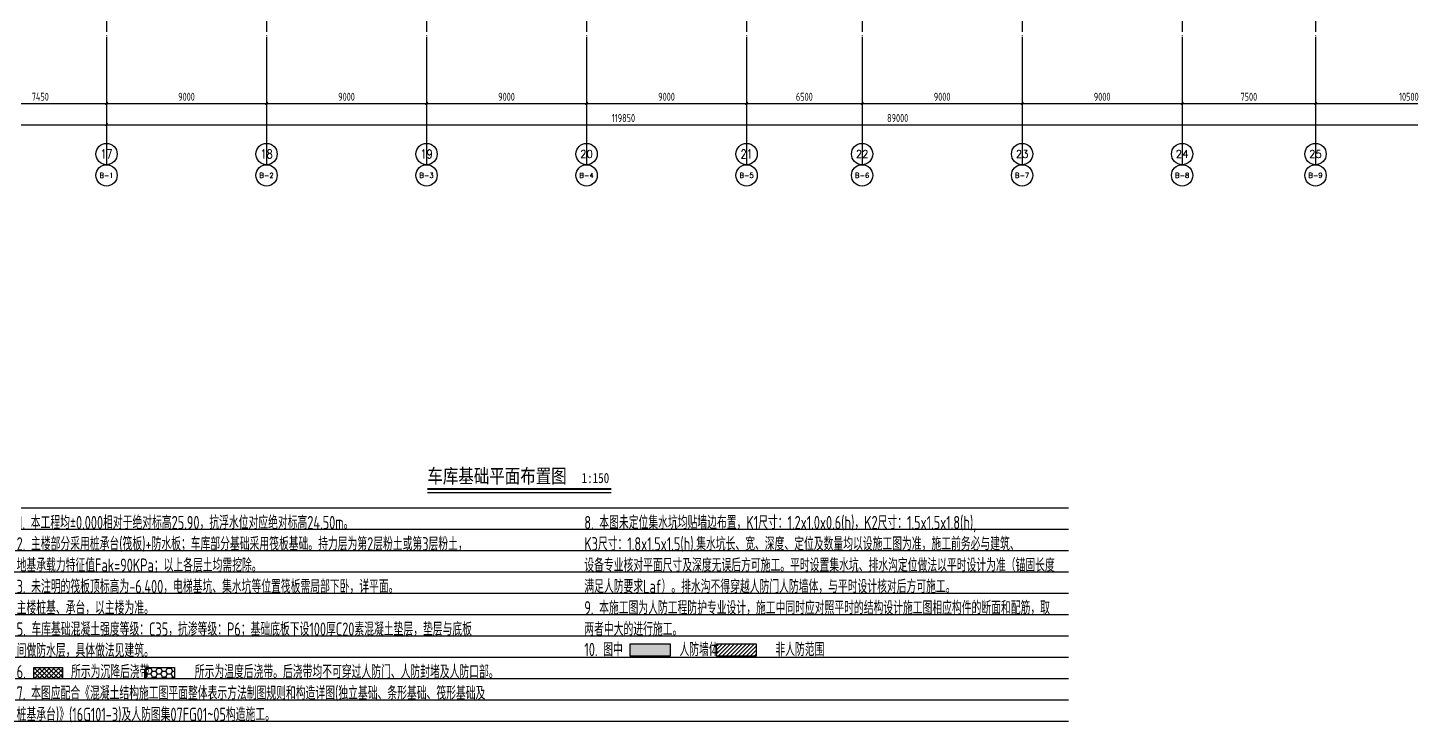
# Model space of a CAD drawing. Extents: x -502255 to 1362592, y -400300 to 332622.
# Drawn here: x -462832 to -385008, y -286645 to -247539 of the extents above; entities that cross this region are included whole.
import ezdxf
from ezdxf.enums import TextEntityAlignment as Align

# ---------------------------------------------------------------- set-up
doc = ezdxf.new("R2010")
doc.units = 0
doc.header["$LTSCALE"] = 1000
doc.header["$MEASUREMENT"] = 0
doc.linetypes.add('DOTE', pattern=[2.42, 2, -0.2, 0.02, -0.2])
for name, color, linetype in [('AXIS_TEXT', 7, 'Continuous'), ('BASE_DIM', 3, 'Continuous'), ('HJD', 253, 'Continuous'), ('PUB_TEXT', 7, 'Continuous'), ('S-DIM', 3, 'Continuous'), ('S-DOTE', 8, 'DOTE'), ('TEXT', 53, 'Continuous')]:
    doc.layers.add(name, color=color, linetype=linetype)
doc.layers.add('不打印', color=59, linetype='Continuous', plot=False)
doc.styles.add('_TCH_AXIS', font='COMPLEX', dxfattribs={"bigfont": 'GBCBIG'})
doc.styles.add('COMPLEX', font='COMPLEX.shx', dxfattribs={"width": 0.65})
doc.styles.get("Standard").update_dxf_attribs({"font": 'tssdeng2.shx', "width": 0.7, "bigfont": '@@hztxt.shx'})
doc.styles.add('TSSD_Rein', font='tssdeng2.shx', dxfattribs={"width": 0.7, "bigfont": 'hztxt.shx'})
doc.styles.add('TYDG_01', font='', dxfattribs={"width": 0.8})
doc.styles.get('TYDG_01').set_extended_font_data('SimSun')
doc.dimstyles.new('TSSD_150_150', dxfattribs={"dimtxt": 450, "dimasz": 150, "dimexe": 150, "dimexo": 375, "dimgap": 150, "dimtad": 1, "dimdec": 0, "dimzin": 0, "dimdsep": 46, "dimtxsty": 'Standard', "dimblk": 'ARCHTICK', "dimcen": 0, "dimdle": 150, "dimclrt": 7, "dimadec": 0, "dimazin": 0, "dimtfac": 1, "dimtdec": 0, "dimtix": 1, "dimtmove": 2, "dimatfit": 3, "dimfxl": 1, "dimtolj": 1, "dimtzin": 0, "dimarcsym": 0})

# ---------------------------------------------------------------- blocks, each defined once
blk = doc.blocks.new('_ArchTick')
at = {"color": 0, "linetype": 'ByBlock', "const_width": 0.4}
blk.add_lwpolyline([(-0.5, -0.5), (0.5, 0.5)], dxfattribs=at)
blk = doc.blocks.new('*D2077')
at = {"layer": 'Defpoints', "color": 0, "transparency": 16777216}
for p in [(1027055, 84926), (1116055, 84926), (1116055, 79976)]:
    blk.add_point(p, dxfattribs=at)
at = {"layer": 'S-DIM', "color": 0, "lineweight": -2, "transparency": 16777216}
for p, q in [((1027055, 84551), (1027055, 79826)), ((1116055, 84551), (1116055, 79826)), ((1026905, 79976), (1116205, 79976))]:
    blk.add_line(p, q, dxfattribs=at)
at = {"layer": 'S-DIM', "color": 0, "lineweight": -2, "transparency": 16777216, "xscale": 150, "yscale": 150, "zscale": 150, "rotation": 180}
blk.add_blockref('_ArchTick', (1027055, 79976), dxfattribs=at)
at = {"layer": 'S-DIM', "color": 0, "lineweight": -2, "transparency": 16777216, "xscale": 150, "yscale": 150, "zscale": 150}
blk.add_blockref('_ArchTick', (1116055, 79976), dxfattribs=at)
at = {"layer": 'S-DIM', "color": 7, "transparency": 16777216, "insert": (1071555, 80351), "char_height": 450, "attachment_point": 5}
blk.add_mtext('\\A1;89000', dxfattribs=at)
blk = doc.blocks.new('_AXISO')
blk.add_circle((0, 0), 0.5)
at = {"layer": 'AXIS_TEXT', "style": 'COMPLEX', "width": 1.041667}
blk.add_attdef('A', text='', height=0.56, dxfattribs=at).set_placement((-0.25, -0.28), (0.25, -0.28), align=Align.FIT)
blk = doc.blocks.new('*D2113')
at = {"layer": 'Defpoints', "color": 0, "transparency": 16777216}
for p in [(996205, 84926), (1116055, 84926), (1116055, 79976)]:
    blk.add_point(p, dxfattribs=at)
at = {"layer": 'S-DIM', "color": 0, "lineweight": -2, "transparency": 16777216}
for p, q in [((996205, 84551), (996205, 79826)), ((1116055, 84551), (1116055, 79826)), ((996055, 79976), (1116205, 79976))]:
    blk.add_line(p, q, dxfattribs=at)
at = {"layer": 'S-DIM', "color": 0, "lineweight": -2, "transparency": 16777216, "xscale": 150, "yscale": 150, "zscale": 150, "rotation": 180}
blk.add_blockref('_ArchTick', (996205, 79976), dxfattribs=at)
at = {"layer": 'S-DIM', "color": 0, "lineweight": -2, "transparency": 16777216, "xscale": 150, "yscale": 150, "zscale": 150}
blk.add_blockref('_ArchTick', (1116055, 79976), dxfattribs=at)
at = {"layer": 'S-DIM', "color": 7, "transparency": 16777216, "insert": (1056130, 80351), "char_height": 450, "attachment_point": 5}
blk.add_mtext('\\A1;119850', dxfattribs=at)
blk = doc.blocks.new('*D2118')
at = {"layer": 'Defpoints', "color": 0, "transparency": 16777216}
for p in [(1019605, 84926), (1027055, 84926), (1027055, 81176)]:
    blk.add_point(p, dxfattribs=at)
at = {"layer": 'S-DIM', "color": 0, "lineweight": -2, "transparency": 16777216}
for p, q in [((1019605, 84551), (1019605, 81026)), ((1027055, 84551), (1027055, 81026)), ((1019455, 81176), (1027205, 81176))]:
    blk.add_line(p, q, dxfattribs=at)
at = {"layer": 'S-DIM', "color": 0, "lineweight": -2, "transparency": 16777216, "xscale": 150, "yscale": 150, "zscale": 150, "rotation": 180}
blk.add_blockref('_ArchTick', (1019605, 81176), dxfattribs=at)
at = {"layer": 'S-DIM', "color": 0, "lineweight": -2, "transparency": 16777216, "xscale": 150, "yscale": 150, "zscale": 150}
blk.add_blockref('_ArchTick', (1027055, 81176), dxfattribs=at)
at = {"layer": 'S-DIM', "color": 7, "transparency": 16777216, "insert": (1023330, 81551), "char_height": 450, "attachment_point": 5}
blk.add_mtext('\\A1;7450', dxfattribs=at)
blk = doc.blocks.new('*D2119')
at = {"layer": 'Defpoints', "color": 0, "transparency": 16777216}
for p in [(1027055, 84926), (1036055, 84926), (1036055, 81176)]:
    blk.add_point(p, dxfattribs=at)
at = {"layer": 'S-DIM', "color": 0, "lineweight": -2, "transparency": 16777216}
for p, q in [((1027055, 84551), (1027055, 81026)), ((1036055, 84551), (1036055, 81026)), ((1026905, 81176), (1036205, 81176))]:
    blk.add_line(p, q, dxfattribs=at)
at = {"layer": 'S-DIM', "color": 0, "lineweight": -2, "transparency": 16777216, "xscale": 150, "yscale": 150, "zscale": 150, "rotation": 180}
blk.add_blockref('_ArchTick', (1027055, 81176), dxfattribs=at)
at = {"layer": 'S-DIM', "color": 0, "lineweight": -2, "transparency": 16777216, "xscale": 150, "yscale": 150, "zscale": 150}
blk.add_blockref('_ArchTick', (1036055, 81176), dxfattribs=at)
at = {"layer": 'S-DIM', "color": 7, "transparency": 16777216, "insert": (1031555, 81551), "char_height": 450, "attachment_point": 5}
blk.add_mtext('\\A1;9000', dxfattribs=at)
blk = doc.blocks.new('*D2120')
at = {"layer": 'Defpoints', "color": 0, "transparency": 16777216}
for p in [(1036055, 84926), (1045055, 84926), (1045055, 81176)]:
    blk.add_point(p, dxfattribs=at)
at = {"layer": 'S-DIM', "color": 0, "lineweight": -2, "transparency": 16777216}
for p, q in [((1036055, 84551), (1036055, 81026)), ((1045055, 84551), (1045055, 81026)), ((1035905, 81176), (1045205, 81176))]:
    blk.add_line(p, q, dxfattribs=at)
at = {"layer": 'S-DIM', "color": 0, "lineweight": -2, "transparency": 16777216, "xscale": 150, "yscale": 150, "zscale": 150, "rotation": 180}
blk.add_blockref('_ArchTick', (1036055, 81176), dxfattribs=at)
at = {"layer": 'S-DIM', "color": 0, "lineweight": -2, "transparency": 16777216, "xscale": 150, "yscale": 150, "zscale": 150}
blk.add_blockref('_ArchTick', (1045055, 81176), dxfattribs=at)
at = {"layer": 'S-DIM', "color": 7, "transparency": 16777216, "insert": (1040555, 81551), "char_height": 450, "attachment_point": 5}
blk.add_mtext('\\A1;9000', dxfattribs=at)
blk = doc.blocks.new('*D2121')
at = {"layer": 'Defpoints', "color": 0, "transparency": 16777216}
for p in [(1045055, 84926), (1054055, 84926), (1054055, 81176)]:
    blk.add_point(p, dxfattribs=at)
at = {"layer": 'S-DIM', "color": 0, "lineweight": -2, "transparency": 16777216}
for p, q in [((1045055, 84551), (1045055, 81026)), ((1054055, 84551), (1054055, 81026)), ((1044905, 81176), (1054205, 81176))]:
    blk.add_line(p, q, dxfattribs=at)
at = {"layer": 'S-DIM', "color": 0, "lineweight": -2, "transparency": 16777216, "xscale": 150, "yscale": 150, "zscale": 150, "rotation": 180}
blk.add_blockref('_ArchTick', (1045055, 81176), dxfattribs=at)
at = {"layer": 'S-DIM', "color": 0, "lineweight": -2, "transparency": 16777216, "xscale": 150, "yscale": 150, "zscale": 150}
blk.add_blockref('_ArchTick', (1054055, 81176), dxfattribs=at)
at = {"layer": 'S-DIM', "color": 7, "transparency": 16777216, "insert": (1049555, 81551), "char_height": 450, "attachment_point": 5}
blk.add_mtext('\\A1;9000', dxfattribs=at)
blk = doc.blocks.new('*D2122')
at = {"layer": 'Defpoints', "color": 0, "transparency": 16777216}
for p in [(1054055, 84926), (1063055, 84926), (1063055, 81176)]:
    blk.add_point(p, dxfattribs=at)
at = {"layer": 'S-DIM', "color": 0, "lineweight": -2, "transparency": 16777216}
for p, q in [((1054055, 84551), (1054055, 81026)), ((1063055, 84551), (1063055, 81026)), ((1053905, 81176), (1063205, 81176))]:
    blk.add_line(p, q, dxfattribs=at)
at = {"layer": 'S-DIM', "color": 0, "lineweight": -2, "transparency": 16777216, "xscale": 150, "yscale": 150, "zscale": 150, "rotation": 180}
blk.add_blockref('_ArchTick', (1054055, 81176), dxfattribs=at)
at = {"layer": 'S-DIM', "color": 0, "lineweight": -2, "transparency": 16777216, "xscale": 150, "yscale": 150, "zscale": 150}
blk.add_blockref('_ArchTick', (1063055, 81176), dxfattribs=at)
at = {"layer": 'S-DIM', "color": 7, "transparency": 16777216, "insert": (1058555, 81551), "char_height": 450, "attachment_point": 5}
blk.add_mtext('\\A1;9000', dxfattribs=at)
blk = doc.blocks.new('*D2123')
at = {"layer": 'Defpoints', "color": 0, "transparency": 16777216}
for p in [(1063055, 84926), (1069555, 84926), (1069555, 81176)]:
    blk.add_point(p, dxfattribs=at)
at = {"layer": 'S-DIM', "color": 0, "lineweight": -2, "transparency": 16777216}
for p, q in [((1063055, 84551), (1063055, 81026)), ((1069555, 84551), (1069555, 81026)), ((1062905, 81176), (1069705, 81176))]:
    blk.add_line(p, q, dxfattribs=at)
at = {"layer": 'S-DIM', "color": 0, "lineweight": -2, "transparency": 16777216, "xscale": 150, "yscale": 150, "zscale": 150, "rotation": 180}
blk.add_blockref('_ArchTick', (1063055, 81176), dxfattribs=at)
at = {"layer": 'S-DIM', "color": 0, "lineweight": -2, "transparency": 16777216, "xscale": 150, "yscale": 150, "zscale": 150}
blk.add_blockref('_ArchTick', (1069555, 81176), dxfattribs=at)
at = {"layer": 'S-DIM', "color": 7, "transparency": 16777216, "insert": (1066305, 81551), "char_height": 450, "attachment_point": 5}
blk.add_mtext('\\A1;6500', dxfattribs=at)
blk = doc.blocks.new('*D2124')
at = {"layer": 'Defpoints', "color": 0, "transparency": 16777216}
for p in [(1069555, 84926), (1078555, 84926), (1078555, 81176)]:
    blk.add_point(p, dxfattribs=at)
at = {"layer": 'S-DIM', "color": 0, "lineweight": -2, "transparency": 16777216}
for p, q in [((1069555, 84551), (1069555, 81026)), ((1078555, 84551), (1078555, 81026)), ((1069405, 81176), (1078705, 81176))]:
    blk.add_line(p, q, dxfattribs=at)
at = {"layer": 'S-DIM', "color": 0, "lineweight": -2, "transparency": 16777216, "xscale": 150, "yscale": 150, "zscale": 150, "rotation": 180}
blk.add_blockref('_ArchTick', (1069555, 81176), dxfattribs=at)
at = {"layer": 'S-DIM', "color": 0, "lineweight": -2, "transparency": 16777216, "xscale": 150, "yscale": 150, "zscale": 150}
blk.add_blockref('_ArchTick', (1078555, 81176), dxfattribs=at)
at = {"layer": 'S-DIM', "color": 7, "transparency": 16777216, "insert": (1074055, 81551), "char_height": 450, "attachment_point": 5}
blk.add_mtext('\\A1;9000', dxfattribs=at)
blk = doc.blocks.new('*D2125')
at = {"layer": 'Defpoints', "color": 0, "transparency": 16777216}
for p in [(1078555, 84926), (1087555, 84926), (1087555, 81176)]:
    blk.add_point(p, dxfattribs=at)
at = {"layer": 'S-DIM', "color": 0, "lineweight": -2, "transparency": 16777216}
for p, q in [((1078555, 84551), (1078555, 81026)), ((1087555, 84551), (1087555, 81026)), ((1078405, 81176), (1087705, 81176))]:
    blk.add_line(p, q, dxfattribs=at)
at = {"layer": 'S-DIM', "color": 0, "lineweight": -2, "transparency": 16777216, "xscale": 150, "yscale": 150, "zscale": 150, "rotation": 180}
blk.add_blockref('_ArchTick', (1078555, 81176), dxfattribs=at)
at = {"layer": 'S-DIM', "color": 0, "lineweight": -2, "transparency": 16777216, "xscale": 150, "yscale": 150, "zscale": 150}
blk.add_blockref('_ArchTick', (1087555, 81176), dxfattribs=at)
at = {"layer": 'S-DIM', "color": 7, "transparency": 16777216, "insert": (1083055, 81551), "char_height": 450, "attachment_point": 5}
blk.add_mtext('\\A1;9000', dxfattribs=at)
blk = doc.blocks.new('*D2126')
at = {"layer": 'Defpoints', "color": 0, "transparency": 16777216}
for p in [(1087555, 84926), (1095055, 84926), (1095055, 81176)]:
    blk.add_point(p, dxfattribs=at)
at = {"layer": 'S-DIM', "color": 0, "lineweight": -2, "transparency": 16777216}
for p, q in [((1087555, 84551), (1087555, 81026)), ((1095055, 84551), (1095055, 81026)), ((1087405, 81176), (1095205, 81176))]:
    blk.add_line(p, q, dxfattribs=at)
at = {"layer": 'S-DIM', "color": 0, "lineweight": -2, "transparency": 16777216, "xscale": 150, "yscale": 150, "zscale": 150, "rotation": 180}
blk.add_blockref('_ArchTick', (1087555, 81176), dxfattribs=at)
at = {"layer": 'S-DIM', "color": 0, "lineweight": -2, "transparency": 16777216, "xscale": 150, "yscale": 150, "zscale": 150}
blk.add_blockref('_ArchTick', (1095055, 81176), dxfattribs=at)
at = {"layer": 'S-DIM', "color": 7, "transparency": 16777216, "insert": (1091305, 81551), "char_height": 450, "attachment_point": 5}
blk.add_mtext('\\A1;7500', dxfattribs=at)
blk = doc.blocks.new('*D2127')
at = {"layer": 'Defpoints', "color": 0, "transparency": 16777216}
for p in [(1095055, 84926), (1105555, 84926), (1105555, 81176)]:
    blk.add_point(p, dxfattribs=at)
at = {"layer": 'S-DIM', "color": 0, "lineweight": -2, "transparency": 16777216}
for p, q in [((1095055, 84551), (1095055, 81026)), ((1105555, 84551), (1105555, 81026)), ((1094905, 81176), (1105705, 81176))]:
    blk.add_line(p, q, dxfattribs=at)
at = {"layer": 'S-DIM', "color": 0, "lineweight": -2, "transparency": 16777216, "xscale": 150, "yscale": 150, "zscale": 150, "rotation": 180}
blk.add_blockref('_ArchTick', (1095055, 81176), dxfattribs=at)
at = {"layer": 'S-DIM', "color": 0, "lineweight": -2, "transparency": 16777216, "xscale": 150, "yscale": 150, "zscale": 150}
blk.add_blockref('_ArchTick', (1105555, 81176), dxfattribs=at)
at = {"layer": 'S-DIM', "color": 7, "transparency": 16777216, "insert": (1100305, 81551), "char_height": 450, "attachment_point": 5}
blk.add_mtext('\\A1;10500', dxfattribs=at)
blk = doc.blocks.new('dsadasd')
at = {"layer": 'S-DIM'}
for p, q in [((1027054.9, 84926.2), (1027054.9, 78926.2)), ((1027054.9, 84926.2), (1027054.9, 77726.2)), ((1036054.9, 84926.2), (1036054.9, 78926.2)), ((1036054.9, 84926.2), (1036054.9, 77726.2)), ((1045054.9, 84926.2), (1045054.9, 78926.2)), ((1045054.9, 84926.2), (1045054.9, 77726.2)), ((1054054.9, 84926.2), (1054054.9, 78926.2)), ((1054054.9, 84926.2), (1054054.9, 77726.2)), ((1063054.9, 84926.2), (1063054.9, 78926.2)), ((1063054.9, 84926.2), (1063054.9, 77726.2)), ((1069554.9, 84926.2), (1069554.9, 78926.2)), ((1069554.9, 84926.2), (1069554.9, 77726.2)), ((1078554.9, 84926.2), (1078554.9, 78926.2)), ((1078554.9, 84926.2), (1078554.9, 77726.2)), ((1087554.9, 84926.2), (1087554.9, 78926.2)), ((1087554.9, 84926.2), (1087554.9, 77726.2)), ((1095054.9, 84926.2), (1095054.9, 78926.2)), ((1095054.9, 84926.2), (1095054.9, 77726.2))]:
    blk.add_line(p, q, dxfattribs=at)
at = {"layer": 'S-DOTE', "color": 8, "linetype": 'DOTE'}
for p, q in [((1027054.9, 259031.5), (1027054.9, 84926.2)), ((1036054.9, 259031.5), (1036054.9, 84926.2)), ((1045054.9, 259031.5), (1045054.9, 84926.2)), ((1054054.9, 259031.5), (1054054.9, 84926.2)), ((1063054.9, 259031.5), (1063054.9, 84926.2)), ((1069554.9, 259031.5), (1069554.9, 84926.2)), ((1078554.9, 259031.5), (1078554.9, 84926.2)), ((1087554.9, 259031.5), (1087554.9, 84926.2)), ((1095054.9, 259031.5), (1095054.9, 84926.2))]:
    blk.add_line(p, q, dxfattribs=at)
at = {"layer": 'S-DIM'}
ref = blk.add_blockref('_AXISO', (1027054.9, 78326.2), dxfattribs=dict(at, xscale=1200, yscale=1200, zscale=1200))
ref.add_attrib('A', '17', dxfattribs={"layer": 'AXIS_TEXT', "height": 492.67, "style": '_TCH_AXIS'}).set_placement((1026714.7, 78079.9), (1027395.1, 78079.9), align=Align.FIT)
ref = blk.add_blockref('_AXISO', (1036054.9, 78326.2), dxfattribs=dict(at, xscale=1200, yscale=1200, zscale=1200))
ref.add_attrib('A', '18', dxfattribs={"layer": 'AXIS_TEXT', "height": 492.67, "style": '_TCH_AXIS'}).set_placement((1035714.7, 78079.9), (1036395.1, 78079.9), align=Align.FIT)
ref = blk.add_blockref('_AXISO', (1045054.9, 78326.2), dxfattribs=dict(at, xscale=1200, yscale=1200, zscale=1200))
ref.add_attrib('A', '19', dxfattribs={"layer": 'AXIS_TEXT', "height": 492.67, "style": '_TCH_AXIS'}).set_placement((1044714.7, 78079.9), (1045395.1, 78079.9), align=Align.FIT)
ref = blk.add_blockref('_AXISO', (1054054.9, 78326.2), dxfattribs=dict(at, xscale=1200, yscale=1200, zscale=1200))
ref.add_attrib('A', '20', dxfattribs={"layer": 'AXIS_TEXT', "height": 441.41, "style": '_TCH_AXIS'}).set_placement((1053697.6, 78105.5), (1054412.3, 78105.5), align=Align.FIT)
ref = blk.add_blockref('_AXISO', (1063054.9, 78326.2), dxfattribs=dict(at, xscale=1200, yscale=1200, zscale=1200))
ref.add_attrib('A', '21', dxfattribs={"layer": 'AXIS_TEXT', "height": 492.67, "style": '_TCH_AXIS'}).set_placement((1062714.7, 78079.9), (1063395.1, 78079.9), align=Align.FIT)
ref = blk.add_blockref('_AXISO', (1069554.9, 78326.2), dxfattribs=dict(at, xscale=1200, yscale=1200, zscale=1200))
ref.add_attrib('A', '22', dxfattribs={"layer": 'AXIS_TEXT', "height": 441.41, "style": '_TCH_AXIS'}).set_placement((1069197.6, 78105.5), (1069912.3, 78105.5), align=Align.FIT)
ref = blk.add_blockref('_AXISO', (1078554.9, 78326.2), dxfattribs=dict(at, xscale=1200, yscale=1200, zscale=1200))
ref.add_attrib('A', '23', dxfattribs={"layer": 'AXIS_TEXT', "height": 441.41, "style": '_TCH_AXIS'}).set_placement((1078197.6, 78105.5), (1078912.3, 78105.5), align=Align.FIT)
ref = blk.add_blockref('_AXISO', (1087554.9, 78326.2), dxfattribs=dict(at, xscale=1200, yscale=1200, zscale=1200))
ref.add_attrib('A', '24', dxfattribs={"layer": 'AXIS_TEXT', "height": 423.25, "style": '_TCH_AXIS'}).set_placement((1087192.1, 78114.6), (1087917.7, 78114.6), align=Align.FIT)
ref = blk.add_blockref('_AXISO', (1095054.9, 78326.2), dxfattribs=dict(at, xscale=1200, yscale=1200, zscale=1200))
ref.add_attrib('A', '25', dxfattribs={"layer": 'AXIS_TEXT', "height": 441.41, "style": '_TCH_AXIS'}).set_placement((1094697.6, 78105.5), (1095412.3, 78105.5), align=Align.FIT)
ref = blk.add_blockref('_AXISO', (1027054.9, 77126.2), dxfattribs=dict(at, xscale=1200, yscale=1200, zscale=1200))
ref.add_attrib('A', 'B-1', dxfattribs={"layer": 'AXIS_TEXT', "height": 290.39, "style": '_TCH_AXIS'}).set_placement((1026660.8, 76981), (1027449, 76981), align=Align.FIT)
ref = blk.add_blockref('_AXISO', (1036054.9, 77126.2), dxfattribs=dict(at, xscale=1200, yscale=1200, zscale=1200))
ref.add_attrib('A', 'B-2', dxfattribs={"layer": 'AXIS_TEXT', "height": 269.48, "style": '_TCH_AXIS'}).set_placement((1035657.1, 76991.5), (1036452.7, 76991.5), align=Align.FIT)
ref = blk.add_blockref('_AXISO', (1045054.9, 77126.2), dxfattribs=dict(at, xscale=1200, yscale=1200, zscale=1200))
ref.add_attrib('A', 'B-3', dxfattribs={"layer": 'AXIS_TEXT', "height": 269.48, "style": '_TCH_AXIS'}).set_placement((1044657.1, 76991.5), (1045452.7, 76991.5), align=Align.FIT)
ref = blk.add_blockref('_AXISO', (1054054.9, 77126.2), dxfattribs=dict(at, xscale=1200, yscale=1200, zscale=1200))
ref.add_attrib('A', 'B-4', dxfattribs={"layer": 'AXIS_TEXT', "height": 261.89, "style": '_TCH_AXIS'}).set_placement((1053655.9, 76995.3), (1054454, 76995.3), align=Align.FIT)
ref = blk.add_blockref('_AXISO', (1063054.9, 77126.2), dxfattribs=dict(at, xscale=1200, yscale=1200, zscale=1200))
ref.add_attrib('A', 'B-5', dxfattribs={"layer": 'AXIS_TEXT', "height": 269.48, "style": '_TCH_AXIS'}).set_placement((1062657.1, 76991.5), (1063452.7, 76991.5), align=Align.FIT)
ref = blk.add_blockref('_AXISO', (1069554.9, 77126.2), dxfattribs=dict(at, xscale=1200, yscale=1200, zscale=1200))
ref.add_attrib('A', 'B-6', dxfattribs={"layer": 'AXIS_TEXT', "height": 269.48, "style": '_TCH_AXIS'}).set_placement((1069157.1, 76991.5), (1069952.7, 76991.5), align=Align.FIT)
ref = blk.add_blockref('_AXISO', (1078554.9, 77126.2), dxfattribs=dict(at, xscale=1200, yscale=1200, zscale=1200))
ref.add_attrib('A', 'B-7', dxfattribs={"layer": 'AXIS_TEXT', "height": 269.48, "style": '_TCH_AXIS'}).set_placement((1078157.1, 76991.5), (1078952.7, 76991.5), align=Align.FIT)
ref = blk.add_blockref('_AXISO', (1087554.9, 77126.2), dxfattribs=dict(at, xscale=1200, yscale=1200, zscale=1200))
ref.add_attrib('A', 'B-8', dxfattribs={"layer": 'AXIS_TEXT', "height": 269.48, "style": '_TCH_AXIS'}).set_placement((1087157.1, 76991.5), (1087952.7, 76991.5), align=Align.FIT)
ref = blk.add_blockref('_AXISO', (1095054.9, 77126.2), dxfattribs=dict(at, xscale=1200, yscale=1200, zscale=1200))
ref.add_attrib('A', 'B-9', dxfattribs={"layer": 'AXIS_TEXT', "height": 269.48, "style": '_TCH_AXIS'}).set_placement((1094657.1, 76991.5), (1095452.7, 76991.5), align=Align.FIT)
for p1, p2, distance, picture, middle in [((996204.9, 84926.2), (1116054.9, 84926.2), -4950, '*D2113', (1056129.9, 80351.2)), ((1019604.9, 84926.2), (1027054.9, 84926.2), -3750, '*D2118', (1023329.9, 81551.2)), ((1027054.9, 84926.2), (1116054.9, 84926.2), -4950, '*D2077', (1071554.9, 80351.2)), ((1027054.9, 84926.2), (1036054.9, 84926.2), -3750, '*D2119', (1031554.9, 81551.2)), ((1036054.9, 84926.2), (1045054.9, 84926.2), -3750, '*D2120', (1040554.9, 81551.2)), ((1045054.9, 84926.2), (1054054.9, 84926.2), -3750, '*D2121', (1049554.9, 81551.2)), ((1054054.9, 84926.2), (1063054.9, 84926.2), -3750, '*D2122', (1058554.9, 81551.2)), ((1063054.9, 84926.2), (1069554.9, 84926.2), -3750, '*D2123', (1066304.9, 81551.2)), ((1069554.9, 84926.2), (1078554.9, 84926.2), -3750, '*D2124', (1074054.9, 81551.2)), ((1078554.9, 84926.2), (1087554.9, 84926.2), -3750, '*D2125', (1083054.9, 81551.2)), ((1087554.9, 84926.2), (1095054.9, 84926.2), -3750, '*D2126', (1091304.9, 81551.2)), ((1095054.9, 84926.2), (1105554.9, 84926.2), -3750, '*D2127', (1100304.9, 81551.2))]:
    dim = blk.add_aligned_dim(p1=p1, p2=p2, distance=distance, dimstyle='TSSD_150_150', dxfattribs=at)
    dim.commit()
    dim.dimension.update_dxf_attribs({"geometry": picture, "text_midpoint": middle})

msp = doc.modelspace()

# ---------------------------------------------------------------- hatches: boundary and pattern name
at = {"layer": 'HJD'}
h = msp.add_hatch(dxfattribs=at)
h.set_pattern_fill('ANSI37', color=5, scale=1500, style=0)
h.set_pattern_definition([(45, (-56989.57, 88413.1), (-132.58252, 132.58252), []), (135, (-56989.57, 88413.1), (-132.58252, -132.58252), [])])
h.paths.add_polyline_path([(-462491.5, -283551.4), (-460879.8, -283551.4), (-460879.8, -284171.8), (-462491.5, -284171.8)])
h = msp.add_hatch(dxfattribs=at)
h.set_pattern_fill('HONEY', color=6, scale=1500, style=0)
h.set_pattern_definition([(0, (-56989.57, 88413.1), (281.25, 162.379762), [187.5, -375]), (120, (-56989.57, 88413.1), (-281.25, 162.379764), [187.5, -375]), (60, (-56989.57, 88413.1), (6e-07, 324.759526), [-375, 187.5])])
h.paths.add_polyline_path([(-456192.1, -283551.4), (-454580.4, -283551.4), (-454580.4, -284171.8), (-456192.1, -284171.8)])
at = {"layer": 'TEXT'}
h = msp.add_hatch(color=256, dxfattribs=at)
h.dxf.hatch_style = 1
h.paths.add_polyline_path([(-428937.4, -282226.3), (-426688.9, -282226.3), (-426688.9, -282916.8), (-428937.4, -282916.8)])
h = msp.add_hatch(dxfattribs=at)
h.set_pattern_fill('ANSI31', color=256, scale=100, style=0)
h.set_pattern_definition([(45, (-928959.91, -271514.02), (-112.2532, 112.2532), [])])
h.paths.add_polyline_path([(-421864.8, -282226.3), (-424090.1, -282226.3), (-424090.1, -282916.8), (-421864.8, -282916.8)])

# ---------------------------------------------------------------- linework, layer by layer
at = {"layer": 'BASE_DIM', "const_width": 105}
msp.add_lwpolyline([(-440348.6, -273504.2), (-430009.2, -273504.2)], dxfattribs=at)
at = {"layer": 'BASE_DIM'}
msp.add_lwpolyline([(-440348.6, -273714.2), (-430009.2, -273714.2)], dxfattribs=at)
at = {"layer": 'TEXT'}
for points in [[(-428937.4, -282226.3), (-426688.9, -282226.3), (-426688.9, -282916.8), (-428937.4, -282916.8)], [(-424090.1, -282226.3), (-421864.8, -282226.3), (-421864.8, -282916.8), (-424090.1, -282916.8)], [(-462491.5, -283551.4), (-460879.8, -283551.4), (-460879.8, -284171.8), (-462491.5, -284171.8)], [(-456192.1, -283551.4), (-454580.4, -283551.4), (-454580.4, -284171.8), (-456192.1, -284171.8)]]:
    msp.add_lwpolyline(points, close=True, dxfattribs=at)
at = {"layer": '不打印', "color": 4}
for p, q in [((-467566.1, -274571.8), (-404299.7, -274571.8)), ((-467566.1, -275771.8), (-404299.7, -275771.8)), ((-467566.1, -276971.8), (-404299.7, -276971.8)), ((-467566.1, -278171.8), (-404299.7, -278171.8)), ((-467566.1, -279371.8), (-404299.7, -279371.8)), ((-467566.1, -280571.8), (-404299.7, -280571.8)), ((-467566.1, -281771.8), (-404299.7, -281771.8)), ((-467566.1, -282971.8), (-404299.7, -282971.8)), ((-467566.1, -284171.8), (-404299.7, -284171.8)), ((-467566.1, -285371.8), (-404299.7, -285371.8)), ((-467566.1, -286571.8), (-404299.7, -286571.8))]:
    msp.add_line(p, q, dxfattribs=at)

# ---------------------------------------------------------------- block references
at = {"layer": 'S-DOTE'}
msp.add_blockref('dsadasd', (-1485452.6, -332979.9), dxfattribs=at)

# ---------------------------------------------------------------- texts
at = {"layer": 'PUB_TEXT'}
for s, height, style, width, p in [('车库基础平面布置图', 797.47, 'TYDG_01', 0.8, (-440348.6, -273174.6)), ('1:150', 569.62, 'TYDG_01', 0.8, (-431673.1, -273174.6)), ('K3尺寸：1.8x1.5x1.5(h).集水坑长、宽、深度、定位及数量均以设施工图为准，施工前务必与建筑、', 750, 'TSSD_Rein', 0.7, (-431524.5, -276971.8)), ('设备专业核对平面尺寸及深度无误后方可施工。平时设置集水坑、排水沟定位做法以平时设计为准（锚固长度', 750, 'TSSD_Rein', 0.7, (-431524.5, -278171.8)), ('满足人防要求Laf）。排水沟不得穿越人防门人防墙体，与平时设计核对后方可施工。', 750, 'TSSD_Rein', 0.7, (-431524.5, -279371.8)), ('主楼桩基、承台，以主楼为准。', 750, 'TSSD_Rein', 0.7, (-463451.6, -280571.8)), ('9. 本施工图为人防工程防护专业设计，施工中同时应对照平时的结构设计施工图相应构件的断面和配筋，取', 750, 'TSSD_Rein', 0.7, (-431524.5, -280571.8)), ('两者中大的进行施工。', 750, 'TSSD_Rein', 0.7, (-431524.5, -281771.8)), ('间做防水层，具体做法见建筑。', 750, 'TSSD_Rein', 0.7, (-463451.6, -282971.8)), ('6.        所示为沉降后浇带        所示为温度后浇带。后浇带均不可穿过人防门、人防封堵及人防口部。', 750, 'TSSD_Rein', 0.7, (-463451.6, -284171.8)), ('7. 本图应配合《混凝土结构施工图平面整体表示方法制图规则和构造详图(独立基础、条形基础、筏形基础及', 750, 'TSSD_Rein', 0.7, (-463451.6, -285371.4)), ('桩基承台)》(16G101-3)及人防图集07FG01~05构造施工。', 750, 'TSSD_Rein', 0.7, (-463451.6, -286571.4))]:
    msp.add_text(s, height=height, dxfattribs=dict(at, style=style, width=width)).set_placement(p)
at = {"layer": 'PUB_TEXT', "color": 1, "style": 'TSSD_Rein', "width": 0.7}
for s, p in [('说明：1. 本工程均±0.000相对于绝对标高25.90，抗浮水位对应绝对标高24.50m。', (-465029.2, -275771.8)), ('8. 本图未定位集水坑均贴墙边布置，K1尺寸：1.2x1.0x0.6(h)，K2尺寸：1.5x1.5x1.8(h),', (-431524.5, -275771.8)), ('2. 主楼部分采用桩承台(筏板)+防水板；车库部分基础采用筏板基础。持力层为第2层粉土或第3层粉土，', (-463451.6, -276971.8)), ('地基承载力特征值Fak=90KPa；以上各层土均需挖除。', (-463451.6, -278171.8)), ('3. 未注明的筏板顶标高为-6.400，电梯基坑、集水坑等位置筏板需局部下卧，详平面。', (-463451.6, -279371.8)), ('5. 车库基础混凝土强度等级：C35，抗渗等级：P6；基础底板下设100厚C20素混凝土垫层，垫层与底板', (-463451.6, -281771.8))]:
    msp.add_text(s, height=750, dxfattribs=at).set_placement(p)
at = {"layer": 'TEXT', "style": 'TSSD_Rein', "width": 0.7}
msp.add_text('10. 图中          人防墙体          非人防范围', height=750, dxfattribs=at).set_placement((-431519.9, -282920.9))

doc.saveas('drawing.dxf')
